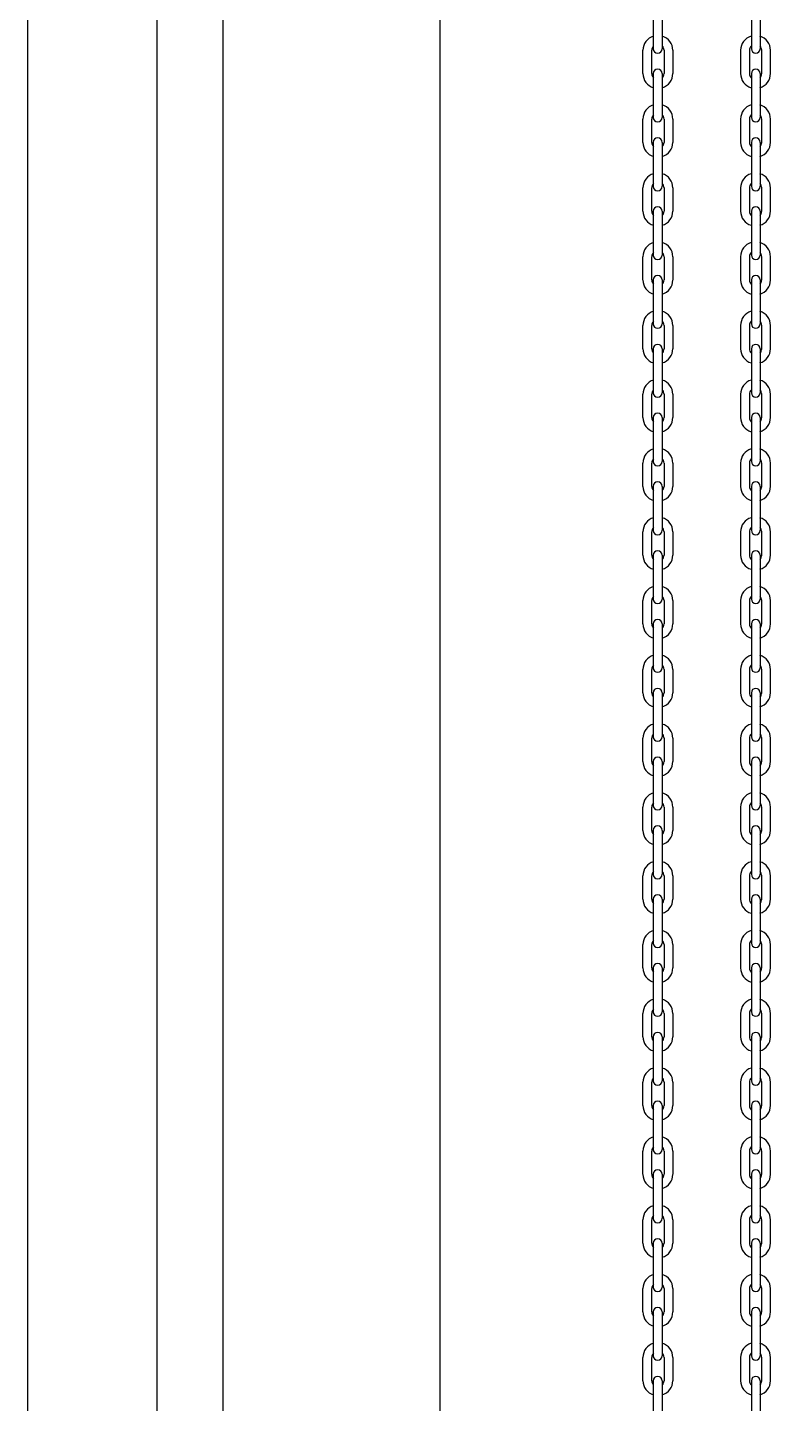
# Model space of a CAD drawing. Header units: millimetres. Extents: x 909 to 159266, y 137 to 21462.
# Drawn here: x 90948.8 to 91174.2, y 16263.8 to 16681.1 of the extents above; entities that cross this region are included whole.
import ezdxf

# ---------------------------------------------------------------- set-up
doc = ezdxf.new("R2010")
doc.units = ezdxf.units.MM
doc.header["$LTSCALE"] = 50
doc.header["$MEASUREMENT"] = 0
doc.layers.add('OHD Frame', color=2, linetype='Continuous')
doc.layers.add('OHD Track', color=4, linetype='Continuous')

msp = doc.modelspace()

# ---------------------------------------------------------------- linework, layer by layer
at = {"color": 7, "linetype": 'Continuous'}
for p, q in [((91138.62, 16687.99, 0), (91138.62, 16674.66, 0)), ((91141.29, 16687.99, 0), (91141.29, 16674.66, 0)), ((91168.37, 16687.99, 0), (91168.37, 16674.66, 0)), ((91171.04, 16687.99, 0), (91171.04, 16674.66, 0)), ((91135.49, 16667.13, 0), (91135.49, 16674.19, 0)), ((91138.16, 16667.13, 0), (91138.16, 16674.19, 0)), ((91141.89, 16674.19, 0), (91141.89, 16667.13, 0)), ((91144.56, 16674.19, 0), (91144.56, 16667.13, 0)), ((91165.1, 16674.19, 0), (91165.1, 16667.13, 0)), ((91167.77, 16674.19, 0), (91167.77, 16667.13, 0)), ((91171.5, 16667.13, 0), (91171.5, 16674.19, 0)), ((91174.17, 16667.13, 0), (91174.17, 16674.19, 0)), ((91138.62, 16667.13, 0), (91138.62, 16653.79, 0)), ((91141.29, 16667.13, 0), (91141.29, 16653.79, 0)), ((91168.37, 16667.13, 0), (91168.37, 16653.79, 0)), ((91171.04, 16667.13, 0), (91171.04, 16653.79, 0)), ((91135.49, 16646.26, 0), (91135.49, 16653.33, 0)), ((91138.16, 16646.26, 0), (91138.16, 16653.33, 0)), ((91141.89, 16653.33, 0), (91141.89, 16646.26, 0)), ((91144.56, 16653.33, 0), (91144.56, 16646.26, 0)), ((91165.1, 16653.33, 0), (91165.1, 16646.26, 0)), ((91167.77, 16653.33, 0), (91167.77, 16646.26, 0)), ((91171.5, 16646.26, 0), (91171.5, 16653.33, 0)), ((91174.17, 16646.26, 0), (91174.17, 16653.33, 0)), ((91138.62, 16646.26, 0), (91138.62, 16632.93, 0)), ((91141.29, 16646.26, 0), (91141.29, 16632.93, 0)), ((91168.37, 16646.26, 0), (91168.37, 16632.93, 0)), ((91171.04, 16646.26, 0), (91171.04, 16632.93, 0)), ((91135.49, 16625.39, 0), (91135.49, 16632.46, 0)), ((91138.16, 16625.39, 0), (91138.16, 16632.46, 0)), ((91141.89, 16632.46, 0), (91141.89, 16625.39, 0)), ((91144.56, 16632.46, 0), (91144.56, 16625.39, 0)), ((91165.1, 16632.46, 0), (91165.1, 16625.39, 0)), ((91167.77, 16632.46, 0), (91167.77, 16625.39, 0)), ((91171.5, 16625.39, 0), (91171.5, 16632.46, 0)), ((91174.17, 16625.39, 0), (91174.17, 16632.46, 0)), ((91138.62, 16625.39, 0), (91138.62, 16612.06, 0)), ((91141.29, 16625.39, 0), (91141.29, 16612.06, 0)), ((91168.37, 16625.39, 0), (91168.37, 16612.06, 0)), ((91171.04, 16625.39, 0), (91171.04, 16612.06, 0)), ((91135.49, 16604.53, 0), (91135.49, 16611.59, 0)), ((91138.16, 16604.53, 0), (91138.16, 16611.59, 0)), ((91141.89, 16611.59, 0), (91141.89, 16604.53, 0)), ((91144.56, 16611.59, 0), (91144.56, 16604.53, 0)), ((91165.1, 16611.59, 0), (91165.1, 16604.53, 0)), ((91167.77, 16611.59, 0), (91167.77, 16604.53, 0)), ((91171.5, 16604.53, 0), (91171.5, 16611.59, 0)), ((91174.17, 16604.53, 0), (91174.17, 16611.59, 0)), ((91138.62, 16604.53, 0), (91138.62, 16591.19, 0)), ((91141.29, 16604.53, 0), (91141.29, 16591.19, 0)), ((91168.37, 16604.53, 0), (91168.37, 16591.19, 0)), ((91171.04, 16604.53, 0), (91171.04, 16591.19, 0)), ((91135.49, 16583.66, 0), (91135.49, 16590.73, 0)), ((91138.16, 16583.66, 0), (91138.16, 16590.73, 0)), ((91141.89, 16590.73, 0), (91141.89, 16583.66, 0)), ((91144.56, 16590.73, 0), (91144.56, 16583.66, 0)), ((91165.1, 16590.73, 0), (91165.1, 16583.66, 0)), ((91167.77, 16590.73, 0), (91167.77, 16583.66, 0)), ((91171.5, 16583.66, 0), (91171.5, 16590.73, 0)), ((91174.17, 16583.66, 0), (91174.17, 16590.73, 0)), ((91138.62, 16583.66, 0), (91138.62, 16570.33, 0)), ((91141.29, 16583.66, 0), (91141.29, 16570.33, 0)), ((91168.37, 16583.66, 0), (91168.37, 16570.33, 0)), ((91171.04, 16583.66, 0), (91171.04, 16570.33, 0)), ((91135.49, 16562.79, 0), (91135.49, 16569.86, 0)), ((91138.16, 16562.79, 0), (91138.16, 16569.86, 0)), ((91141.89, 16569.86, 0), (91141.89, 16562.79, 0)), ((91144.56, 16569.86, 0), (91144.56, 16562.79, 0)), ((91165.1, 16569.86, 0), (91165.1, 16562.79, 0)), ((91167.77, 16569.86, 0), (91167.77, 16562.79, 0)), ((91171.5, 16562.79, 0), (91171.5, 16569.86, 0)), ((91174.17, 16562.79, 0), (91174.17, 16569.86, 0)), ((91138.62, 16562.79, 0), (91138.62, 16549.46, 0)), ((91141.29, 16562.79, 0), (91141.29, 16549.46, 0)), ((91168.37, 16562.79, 0), (91168.37, 16549.46, 0)), ((91171.04, 16562.79, 0), (91171.04, 16549.46, 0)), ((91135.49, 16541.93, 0), (91135.49, 16548.99, 0)), ((91138.16, 16541.93, 0), (91138.16, 16548.99, 0)), ((91141.89, 16548.99, 0), (91141.89, 16541.93, 0)), ((91144.56, 16548.99, 0), (91144.56, 16541.93, 0)), ((91165.1, 16548.99, 0), (91165.1, 16541.93, 0)), ((91167.77, 16548.99, 0), (91167.77, 16541.93, 0)), ((91171.5, 16541.93, 0), (91171.5, 16548.99, 0)), ((91174.17, 16541.93, 0), (91174.17, 16548.99, 0)), ((91138.62, 16541.93, 0), (91138.62, 16528.59, 0)), ((91141.29, 16541.93, 0), (91141.29, 16528.59, 0)), ((91168.37, 16541.93, 0), (91168.37, 16528.59, 0)), ((91171.04, 16541.93, 0), (91171.04, 16528.59, 0)), ((91135.49, 16521.06, 0), (91135.49, 16528.13, 0)), ((91138.16, 16521.06, 0), (91138.16, 16528.13, 0)), ((91141.89, 16528.13, 0), (91141.89, 16521.06, 0)), ((91144.56, 16528.13, 0), (91144.56, 16521.06, 0)), ((91165.1, 16528.13, 0), (91165.1, 16521.06, 0)), ((91167.77, 16528.13, 0), (91167.77, 16521.06, 0)), ((91171.5, 16521.06, 0), (91171.5, 16528.13, 0)), ((91174.17, 16521.06, 0), (91174.17, 16528.13, 0)), ((91138.62, 16521.06, 0), (91138.62, 16507.73, 0)), ((91141.29, 16521.06, 0), (91141.29, 16507.73, 0)), ((91168.37, 16521.06, 0), (91168.37, 16507.73, 0)), ((91171.04, 16521.06, 0), (91171.04, 16507.73, 0)), ((91135.49, 16500.19, 0), (91135.49, 16507.26, 0)), ((91138.16, 16500.19, 0), (91138.16, 16507.26, 0)), ((91141.89, 16507.26, 0), (91141.89, 16500.19, 0)), ((91144.56, 16507.26, 0), (91144.56, 16500.19, 0)), ((91165.1, 16507.26, 0), (91165.1, 16500.19, 0)), ((91167.77, 16507.26, 0), (91167.77, 16500.19, 0)), ((91171.5, 16500.19, 0), (91171.5, 16507.26, 0)), ((91174.17, 16500.19, 0), (91174.17, 16507.26, 0)), ((91138.62, 16500.19, 0), (91138.62, 16486.86, 0)), ((91141.29, 16500.19, 0), (91141.29, 16486.86, 0)), ((91168.37, 16500.19, 0), (91168.37, 16486.86, 0)), ((91171.04, 16500.19, 0), (91171.04, 16486.86, 0)), ((91135.49, 16479.33, 0), (91135.49, 16486.39, 0)), ((91138.16, 16479.33, 0), (91138.16, 16486.39, 0)), ((91141.89, 16486.39, 0), (91141.89, 16479.33, 0)), ((91144.56, 16486.39, 0), (91144.56, 16479.33, 0)), ((91165.1, 16486.39, 0), (91165.1, 16479.33, 0)), ((91167.77, 16486.39, 0), (91167.77, 16479.33, 0)), ((91171.5, 16479.33, 0), (91171.5, 16486.39, 0)), ((91174.17, 16479.33, 0), (91174.17, 16486.39, 0)), ((91138.62, 16479.33, 0), (91138.62, 16465.99, 0)), ((91141.29, 16479.33, 0), (91141.29, 16465.99, 0)), ((91168.37, 16479.33, 0), (91168.37, 16465.99, 0)), ((91171.04, 16479.33, 0), (91171.04, 16465.99, 0)), ((91135.49, 16458.46, 0), (91135.49, 16465.53, 0)), ((91138.16, 16458.46, 0), (91138.16, 16465.53, 0)), ((91141.89, 16465.53, 0), (91141.89, 16458.46, 0)), ((91144.56, 16465.53, 0), (91144.56, 16458.46, 0)), ((91165.1, 16465.53, 0), (91165.1, 16458.46, 0)), ((91167.77, 16465.53, 0), (91167.77, 16458.46, 0)), ((91171.5, 16458.46, 0), (91171.5, 16465.53, 0)), ((91174.17, 16458.46, 0), (91174.17, 16465.53, 0)), ((91138.62, 16458.46, 0), (91138.62, 16445.13, 0)), ((91141.29, 16458.46, 0), (91141.29, 16445.13, 0)), ((91168.37, 16458.46, 0), (91168.37, 16445.13, 0)), ((91171.04, 16458.46, 0), (91171.04, 16445.13, 0)), ((91135.49, 16437.59, 0), (91135.49, 16444.66, 0)), ((91138.16, 16437.59, 0), (91138.16, 16444.66, 0)), ((91141.89, 16444.66, 0), (91141.89, 16437.59, 0)), ((91144.56, 16444.66, 0), (91144.56, 16437.59, 0)), ((91165.1, 16444.66, 0), (91165.1, 16437.59, 0)), ((91167.77, 16444.66, 0), (91167.77, 16437.59, 0)), ((91171.5, 16437.59, 0), (91171.5, 16444.66, 0)), ((91174.17, 16437.59, 0), (91174.17, 16444.66, 0)), ((91138.62, 16437.59, 0), (91138.62, 16424.26, 0)), ((91141.29, 16437.59, 0), (91141.29, 16424.26, 0)), ((91168.37, 16437.59, 0), (91168.37, 16424.26, 0)), ((91171.04, 16437.59, 0), (91171.04, 16424.26, 0)), ((91135.49, 16416.72, 0), (91135.49, 16423.79, 0)), ((91138.16, 16416.72, 0), (91138.16, 16423.79, 0)), ((91141.89, 16423.79, 0), (91141.89, 16416.72, 0)), ((91144.56, 16423.79, 0), (91144.56, 16416.72, 0)), ((91165.1, 16423.79, 0), (91165.1, 16416.72, 0)), ((91167.77, 16423.79, 0), (91167.77, 16416.72, 0)), ((91171.5, 16416.72, 0), (91171.5, 16423.79, 0)), ((91174.17, 16416.72, 0), (91174.17, 16423.79, 0)), ((91138.62, 16416.72, 0), (91138.62, 16403.39, 0)), ((91141.29, 16416.72, 0), (91141.29, 16403.39, 0)), ((91168.37, 16416.72, 0), (91168.37, 16403.39, 0)), ((91171.04, 16416.72, 0), (91171.04, 16403.39, 0)), ((91135.49, 16395.86, 0), (91135.49, 16402.92, 0)), ((91138.16, 16395.86, 0), (91138.16, 16402.92, 0)), ((91141.89, 16402.92, 0), (91141.89, 16395.86, 0)), ((91144.56, 16402.92, 0), (91144.56, 16395.86, 0)), ((91165.1, 16402.92, 0), (91165.1, 16395.86, 0)), ((91167.77, 16402.92, 0), (91167.77, 16395.86, 0)), ((91171.5, 16395.86, 0), (91171.5, 16402.92, 0)), ((91174.17, 16395.86, 0), (91174.17, 16402.92, 0)), ((91138.62, 16395.86, 0), (91138.62, 16382.52, 0)), ((91141.29, 16395.86, 0), (91141.29, 16382.52, 0)), ((91168.37, 16395.86, 0), (91168.37, 16382.52, 0)), ((91171.04, 16395.86, 0), (91171.04, 16382.52, 0)), ((91135.49, 16374.99, 0), (91135.49, 16382.06, 0)), ((91138.16, 16374.99, 0), (91138.16, 16382.06, 0)), ((91141.89, 16382.06, 0), (91141.89, 16374.99, 0)), ((91144.56, 16382.06, 0), (91144.56, 16374.99, 0)), ((91165.1, 16382.06, 0), (91165.1, 16374.99, 0)), ((91167.77, 16382.06, 0), (91167.77, 16374.99, 0)), ((91171.5, 16374.99, 0), (91171.5, 16382.06, 0)), ((91174.17, 16374.99, 0), (91174.17, 16382.06, 0)), ((91138.62, 16374.99, 0), (91138.62, 16361.66, 0)), ((91141.29, 16374.99, 0), (91141.29, 16361.66, 0)), ((91168.37, 16374.99, 0), (91168.37, 16361.66, 0)), ((91171.04, 16374.99, 0), (91171.04, 16361.66, 0)), ((91135.49, 16354.12, 0), (91135.49, 16361.19, 0)), ((91138.16, 16354.12, 0), (91138.16, 16361.19, 0)), ((91141.89, 16361.19, 0), (91141.89, 16354.12, 0)), ((91144.56, 16361.19, 0), (91144.56, 16354.12, 0)), ((91165.1, 16361.19, 0), (91165.1, 16354.12, 0)), ((91167.77, 16361.19, 0), (91167.77, 16354.12, 0)), ((91171.5, 16354.12, 0), (91171.5, 16361.19, 0)), ((91174.17, 16354.12, 0), (91174.17, 16361.19, 0)), ((91138.62, 16354.12, 0), (91138.62, 16340.79, 0)), ((91141.29, 16354.12, 0), (91141.29, 16340.79, 0)), ((91168.37, 16354.12, 0), (91168.37, 16340.79, 0)), ((91171.04, 16354.12, 0), (91171.04, 16340.79, 0)), ((91135.49, 16333.26, 0), (91135.49, 16340.32, 0)), ((91138.16, 16333.26, 0), (91138.16, 16340.32, 0)), ((91141.89, 16340.32, 0), (91141.89, 16333.26, 0)), ((91144.56, 16340.32, 0), (91144.56, 16333.26, 0)), ((91165.1, 16340.32, 0), (91165.1, 16333.26, 0)), ((91167.77, 16340.32, 0), (91167.77, 16333.26, 0)), ((91171.5, 16333.26, 0), (91171.5, 16340.32, 0)), ((91174.17, 16333.26, 0), (91174.17, 16340.32, 0)), ((91138.62, 16333.26, 0), (91138.62, 16319.92, 0)), ((91141.29, 16333.26, 0), (91141.29, 16319.92, 0)), ((91168.37, 16333.26, 0), (91168.37, 16319.92, 0)), ((91171.04, 16333.26, 0), (91171.04, 16319.92, 0)), ((91135.49, 16312.39, 0), (91135.49, 16319.46, 0)), ((91138.16, 16312.39, 0), (91138.16, 16319.46, 0)), ((91141.89, 16319.46, 0), (91141.89, 16312.39, 0)), ((91144.56, 16319.46, 0), (91144.56, 16312.39, 0)), ((91165.1, 16319.46, 0), (91165.1, 16312.39, 0)), ((91167.77, 16319.46, 0), (91167.77, 16312.39, 0)), ((91171.5, 16312.39, 0), (91171.5, 16319.46, 0)), ((91174.17, 16312.39, 0), (91174.17, 16319.46, 0)), ((91138.62, 16312.39, 0), (91138.62, 16299.06, 0)), ((91141.29, 16312.39, 0), (91141.29, 16299.06, 0)), ((91168.37, 16312.39, 0), (91168.37, 16299.06, 0)), ((91171.04, 16312.39, 0), (91171.04, 16299.06, 0)), ((91135.49, 16291.52, 0), (91135.49, 16298.59, 0)), ((91138.16, 16291.52, 0), (91138.16, 16298.59, 0)), ((91141.89, 16298.59, 0), (91141.89, 16291.52, 0)), ((91144.56, 16298.59, 0), (91144.56, 16291.52, 0)), ((91165.1, 16298.59, 0), (91165.1, 16291.52, 0)), ((91167.77, 16298.59, 0), (91167.77, 16291.52, 0)), ((91171.5, 16291.52, 0), (91171.5, 16298.59, 0)), ((91174.17, 16291.52, 0), (91174.17, 16298.59, 0)), ((91138.62, 16291.52, 0), (91138.62, 16278.19, 0)), ((91141.29, 16291.52, 0), (91141.29, 16278.19, 0)), ((91168.37, 16291.52, 0), (91168.37, 16278.19, 0)), ((91171.04, 16291.52, 0), (91171.04, 16278.19, 0)), ((91135.49, 16270.66, 0), (91135.49, 16277.72, 0)), ((91138.16, 16270.66, 0), (91138.16, 16277.72, 0)), ((91141.89, 16277.72, 0), (91141.89, 16270.66, 0)), ((91144.56, 16277.72, 0), (91144.56, 16270.66, 0)), ((91165.1, 16277.72, 0), (91165.1, 16270.66, 0)), ((91167.77, 16277.72, 0), (91167.77, 16270.66, 0)), ((91171.5, 16270.66, 0), (91171.5, 16277.72, 0)), ((91174.17, 16270.66, 0), (91174.17, 16277.72, 0)), ((91138.62, 16270.66, 0), (91138.62, 16257.32, 0)), ((91141.29, 16270.66, 0), (91141.29, 16257.32, 0)), ((91168.37, 16270.66, 0), (91168.37, 16257.32, 0)), ((91171.04, 16270.66, 0), (91171.04, 16257.32, 0))]:
    msp.add_line(p, q, dxfattribs=at)
for centre, radius, start, end in [((91139.96, 16674.19, 0), 4.47, 106.4768, 180), ((91140.09, 16674.19, 0), 4.47, 0, 73.5232), ((91169.57, 16674.19, 0), 4.47, 106.4768, 180), ((91169.7, 16674.19, 0), 4.47, 0, 73.5232), ((91139.96, 16674.19, 0), 1.8, 134.9422, 180), ((91139.96, 16674.66, 0), 1.33, 180, 0), ((91140.09, 16674.19, 0), 1.8, 0, 45.0578), ((91169.57, 16674.19, 0), 1.8, 134.9422, 180), ((91169.7, 16674.66, 0), 1.33, 180, 0), ((91169.7, 16674.19, 0), 1.8, 0, 45.0578), ((91139.96, 16667.13, 0), 1.33, 0, 180), ((91169.7, 16667.13, 0), 1.33, 0, 180), ((91139.96, 16667.13, 0), 4.47, 180, 253.5232), ((91139.96, 16667.13, 0), 1.8, 180, 225.0578), ((91140.09, 16667.13, 0), 4.47, 286.4768, 0), ((91140.09, 16667.13, 0), 1.8, 314.9422, 0), ((91169.57, 16667.13, 0), 4.47, 180, 253.5232), ((91169.57, 16667.13, 0), 1.8, 180, 225.0578), ((91169.7, 16667.13, 0), 4.47, 286.4768, 0), ((91169.7, 16667.13, 0), 1.8, 314.9422, 0), ((91139.96, 16653.33, 0), 4.47, 106.4768, 180), ((91140.09, 16653.33, 0), 4.47, 0, 73.5232), ((91169.57, 16653.33, 0), 4.47, 106.4768, 180), ((91169.7, 16653.33, 0), 4.47, 0, 73.5232), ((91139.96, 16653.33, 0), 1.8, 134.9422, 180), ((91139.96, 16653.79, 0), 1.33, 180, 0), ((91140.09, 16653.33, 0), 1.8, 0, 45.0578), ((91169.57, 16653.33, 0), 1.8, 134.9422, 180), ((91169.7, 16653.79, 0), 1.33, 180, 0), ((91169.7, 16653.33, 0), 1.8, 0, 45.0578), ((91139.96, 16646.26, 0), 1.33, 0, 180), ((91169.7, 16646.26, 0), 1.33, 0, 180), ((91139.96, 16646.26, 0), 4.47, 180, 253.5232), ((91139.96, 16646.26, 0), 1.8, 180, 225.0578), ((91140.09, 16646.26, 0), 4.47, 286.4768, 0), ((91140.09, 16646.26, 0), 1.8, 314.9422, 0), ((91169.57, 16646.26, 0), 4.47, 180, 253.5232), ((91169.57, 16646.26, 0), 1.8, 180, 225.0578), ((91169.7, 16646.26, 0), 4.47, 286.4768, 0), ((91169.7, 16646.26, 0), 1.8, 314.9422, 0), ((91139.96, 16632.46, 0), 4.47, 106.4768, 180), ((91140.09, 16632.46, 0), 4.47, 0, 73.5232), ((91169.57, 16632.46, 0), 4.47, 106.4768, 180), ((91169.7, 16632.46, 0), 4.47, 0, 73.5232), ((91139.96, 16632.46, 0), 1.8, 134.9422, 180), ((91139.96, 16632.93, 0), 1.33, 180, 0), ((91140.09, 16632.46, 0), 1.8, 0, 45.0578), ((91169.57, 16632.46, 0), 1.8, 134.9422, 180), ((91169.7, 16632.93, 0), 1.33, 180, 0), ((91169.7, 16632.46, 0), 1.8, 0, 45.0578), ((91139.96, 16625.39, 0), 1.33, 0, 180), ((91169.7, 16625.39, 0), 1.33, 0, 180), ((91139.96, 16625.39, 0), 4.47, 180, 253.5232), ((91139.96, 16625.39, 0), 1.8, 180, 225.0578), ((91140.09, 16625.39, 0), 4.47, 286.4768, 0), ((91140.09, 16625.39, 0), 1.8, 314.9422, 0), ((91169.57, 16625.39, 0), 4.47, 180, 253.5232), ((91169.57, 16625.39, 0), 1.8, 180, 225.0578), ((91169.7, 16625.39, 0), 4.47, 286.4768, 0), ((91169.7, 16625.39, 0), 1.8, 314.9422, 0), ((91139.96, 16611.59, 0), 4.47, 106.4768, 180), ((91140.09, 16611.59, 0), 4.47, 0, 73.5232), ((91169.57, 16611.59, 0), 4.47, 106.4768, 180), ((91169.7, 16611.59, 0), 4.47, 0, 73.5232), ((91139.96, 16611.59, 0), 1.8, 134.9422, 180), ((91139.96, 16612.06, 0), 1.33, 180, 0), ((91140.09, 16611.59, 0), 1.8, 0, 45.0578), ((91169.57, 16611.59, 0), 1.8, 134.9422, 180), ((91169.7, 16612.06, 0), 1.33, 180, 0), ((91169.7, 16611.59, 0), 1.8, 0, 45.0578), ((91139.96, 16604.53, 0), 1.33, 0, 180), ((91169.7, 16604.53, 0), 1.33, 0, 180), ((91139.96, 16604.51, 0), 4.47, 180, 253.5232), ((91139.96, 16604.53, 0), 1.8, 180, 225.0578), ((91139.96, 16604.51, 0), 1.8, 180, 225.0578), ((91140.09, 16604.53, 0), 1.8, 314.9422, 0), ((91140.09, 16604.51, 0), 4.47, 286.4768, 0), ((91169.57, 16604.51, 0), 4.47, 180, 253.5232), ((91169.57, 16604.53, 0), 1.8, 180, 225.0578), ((91169.57, 16604.51, 0), 1.8, 180, 225.0578), ((91169.7, 16604.51, 0), 4.47, 286.4768, 0), ((91169.7, 16604.53, 0), 1.8, 314.9422, 0), ((91139.96, 16590.73, 0), 4.47, 106.4768, 180), ((91140.09, 16590.73, 0), 4.47, 0, 73.5232), ((91169.57, 16590.73, 0), 4.47, 106.4768, 180), ((91169.7, 16590.73, 0), 4.47, 0, 73.5232), ((91139.96, 16590.73, 0), 1.8, 134.9422, 180), ((91139.96, 16591.19, 0), 1.33, 180, 0), ((91140.09, 16590.73, 0), 1.8, 0, 45.0578), ((91169.57, 16590.73, 0), 1.8, 134.9422, 180), ((91169.7, 16591.19, 0), 1.33, 180, 0), ((91169.7, 16590.73, 0), 1.8, 0, 45.0578), ((91139.96, 16583.66, 0), 1.33, 0, 180), ((91169.7, 16583.66, 0), 1.33, 0, 180), ((91139.96, 16583.66, 0), 4.47, 180, 253.5232), ((91139.96, 16583.66, 0), 1.8, 180, 225.0578), ((91140.09, 16583.66, 0), 4.47, 286.4768, 0), ((91140.09, 16583.66, 0), 1.8, 314.9422, 0), ((91169.57, 16583.66, 0), 4.47, 180, 253.5232), ((91169.57, 16583.66, 0), 1.8, 180, 225.0578), ((91169.7, 16583.66, 0), 4.47, 286.4768, 0), ((91169.7, 16583.66, 0), 1.8, 314.9422, 0), ((91139.96, 16569.86, 0), 4.47, 106.4768, 180), ((91140.09, 16569.86, 0), 4.47, 0, 73.5232), ((91169.57, 16569.86, 0), 4.47, 106.4768, 180), ((91169.7, 16569.86, 0), 4.47, 0, 73.5232), ((91139.96, 16569.86, 0), 1.8, 134.9422, 180), ((91139.96, 16570.33, 0), 1.33, 180, 0), ((91140.09, 16569.86, 0), 1.8, 0, 45.0578), ((91169.57, 16569.86, 0), 1.8, 134.9422, 180), ((91169.7, 16570.33, 0), 1.33, 180, 0), ((91169.7, 16569.86, 0), 1.8, 0, 45.0578), ((91139.96, 16562.79, 0), 1.33, 0, 180), ((91169.7, 16562.79, 0), 1.33, 0, 180), ((91139.96, 16562.79, 0), 4.47, 180, 253.5232), ((91139.96, 16562.79, 0), 1.8, 180, 225.0578), ((91140.09, 16562.79, 0), 4.47, 286.4768, 0), ((91140.09, 16562.79, 0), 1.8, 314.9422, 0), ((91169.57, 16562.79, 0), 4.47, 180, 253.5232), ((91169.57, 16562.79, 0), 1.8, 180, 225.0578), ((91169.7, 16562.79, 0), 4.47, 286.4768, 0), ((91169.7, 16562.79, 0), 1.8, 314.9422, 0), ((91139.96, 16548.99, 0), 4.47, 106.4768, 180), ((91140.09, 16548.99, 0), 4.47, 0, 73.5232), ((91169.57, 16548.99, 0), 4.47, 106.4768, 180), ((91169.7, 16548.99, 0), 4.47, 0, 73.5232), ((91139.96, 16548.99, 0), 1.8, 134.9422, 180), ((91139.96, 16549.46, 0), 1.33, 180, 0), ((91140.09, 16548.99, 0), 1.8, 0, 45.0578), ((91169.57, 16548.99, 0), 1.8, 134.9422, 180), ((91169.7, 16549.46, 0), 1.33, 180, 0), ((91169.7, 16548.99, 0), 1.8, 0, 45.0578), ((91139.96, 16541.93, 0), 1.33, 0, 180), ((91169.7, 16541.93, 0), 1.33, 0, 180), ((91139.96, 16541.93, 0), 4.47, 180, 253.5232), ((91139.96, 16541.93, 0), 1.8, 180, 225.0578), ((91140.09, 16541.93, 0), 4.47, 286.4768, 0), ((91140.09, 16541.93, 0), 1.8, 314.9422, 0), ((91169.57, 16541.93, 0), 4.47, 180, 253.5232), ((91169.57, 16541.93, 0), 1.8, 180, 225.0578), ((91169.7, 16541.93, 0), 4.47, 286.4768, 0), ((91169.7, 16541.93, 0), 1.8, 314.9422, 0), ((91139.96, 16528.13, 0), 4.47, 106.4768, 180), ((91140.09, 16528.13, 0), 4.47, 0, 73.5232), ((91169.57, 16528.13, 0), 4.47, 106.4768, 180), ((91169.7, 16528.13, 0), 4.47, 0, 73.5232), ((91139.96, 16528.13, 0), 1.8, 134.9422, 180), ((91139.96, 16528.59, 0), 1.33, 180, 0), ((91140.09, 16528.13, 0), 1.8, 0, 45.0578), ((91169.57, 16528.13, 0), 1.8, 134.9422, 180), ((91169.7, 16528.59, 0), 1.33, 180, 0), ((91169.7, 16528.13, 0), 1.8, 0, 45.0578), ((91139.96, 16521.06, 0), 1.33, 0, 180), ((91169.7, 16521.06, 0), 1.33, 0, 180), ((91139.96, 16521.06, 0), 4.47, 180, 253.5232), ((91139.96, 16521.06, 0), 1.8, 180, 225.0578), ((91140.09, 16521.06, 0), 4.47, 286.4768, 0), ((91140.09, 16521.06, 0), 1.8, 314.9422, 0), ((91169.57, 16521.06, 0), 4.47, 180, 253.5232), ((91169.57, 16521.06, 0), 1.8, 180, 225.0578), ((91169.7, 16521.06, 0), 4.47, 286.4768, 0), ((91169.7, 16521.06, 0), 1.8, 314.9422, 0), ((91139.96, 16507.26, 0), 4.47, 106.4768, 180), ((91140.09, 16507.26, 0), 4.47, 0, 73.5232), ((91169.57, 16507.26, 0), 4.47, 106.4768, 180), ((91169.7, 16507.26, 0), 4.47, 0, 73.5232), ((91139.96, 16507.26, 0), 1.8, 134.9422, 180), ((91139.96, 16507.73, 0), 1.33, 180, 0), ((91140.09, 16507.26, 0), 1.8, 0, 45.0578), ((91169.57, 16507.26, 0), 1.8, 134.9422, 180), ((91169.7, 16507.73, 0), 1.33, 180, 0), ((91169.7, 16507.26, 0), 1.8, 0, 45.0578), ((91139.96, 16500.19, 0), 1.33, 0, 180), ((91169.7, 16500.19, 0), 1.33, 0, 180), ((91139.96, 16500.19, 0), 4.47, 180, 253.5232), ((91139.96, 16500.19, 0), 1.8, 180, 225.0578), ((91140.09, 16500.19, 0), 4.47, 286.4768, 0), ((91140.09, 16500.19, 0), 1.8, 314.9422, 0), ((91169.57, 16500.19, 0), 4.47, 180, 253.5232), ((91169.57, 16500.19, 0), 1.8, 180, 225.0578), ((91169.7, 16500.19, 0), 4.47, 286.4768, 0), ((91169.7, 16500.19, 0), 1.8, 314.9422, 0), ((91139.96, 16486.39, 0), 4.47, 106.4768, 180), ((91140.09, 16486.39, 0), 4.47, 0, 73.5232), ((91169.57, 16486.39, 0), 4.47, 106.4768, 180), ((91169.7, 16486.39, 0), 4.47, 0, 73.5232), ((91139.96, 16486.39, 0), 1.8, 134.9422, 180), ((91139.96, 16486.86, 0), 1.33, 180, 0), ((91140.09, 16486.39, 0), 1.8, 0, 45.0578), ((91169.57, 16486.39, 0), 1.8, 134.9422, 180), ((91169.7, 16486.86, 0), 1.33, 180, 0), ((91169.7, 16486.39, 0), 1.8, 0, 45.0578), ((91139.96, 16479.33, 0), 1.33, 0, 180), ((91169.7, 16479.33, 0), 1.33, 0, 180), ((91139.96, 16479.33, 0), 4.47, 180, 253.5232), ((91139.96, 16479.33, 0), 1.8, 180, 225.0578), ((91140.09, 16479.33, 0), 4.47, 286.4768, 0), ((91140.09, 16479.33, 0), 1.8, 314.9422, 0), ((91169.57, 16479.33, 0), 4.47, 180, 253.5232), ((91169.57, 16479.33, 0), 1.8, 180, 225.0578), ((91169.7, 16479.33, 0), 4.47, 286.4768, 0), ((91169.7, 16479.33, 0), 1.8, 314.9422, 0), ((91139.96, 16465.53, 0), 4.47, 106.4768, 180), ((91140.09, 16465.53, 0), 4.47, 0, 73.5232), ((91169.57, 16465.53, 0), 4.47, 106.4768, 180), ((91169.7, 16465.53, 0), 4.47, 0, 73.5232), ((91139.96, 16465.53, 0), 1.8, 134.9422, 180), ((91139.96, 16465.99, 0), 1.33, 180, 0), ((91140.09, 16465.53, 0), 1.8, 0, 45.0578), ((91169.57, 16465.53, 0), 1.8, 134.9422, 180), ((91169.7, 16465.99, 0), 1.33, 180, 0), ((91169.7, 16465.53, 0), 1.8, 0, 45.0578), ((91139.96, 16458.46, 0), 1.33, 0, 180), ((91169.7, 16458.46, 0), 1.33, 0, 180), ((91139.96, 16458.46, 0), 4.47, 180, 253.5232), ((91139.96, 16458.46, 0), 1.8, 180, 225.0578), ((91140.09, 16458.46, 0), 4.47, 286.4768, 0), ((91140.09, 16458.46, 0), 1.8, 314.9422, 0), ((91169.57, 16458.46, 0), 4.47, 180, 253.5232), ((91169.57, 16458.46, 0), 1.8, 180, 225.0578), ((91169.7, 16458.46, 0), 4.47, 286.4768, 0), ((91169.7, 16458.46, 0), 1.8, 314.9422, 0), ((91139.96, 16444.66, 0), 4.47, 106.4768, 180), ((91140.09, 16444.66, 0), 4.47, 0, 73.5232), ((91169.57, 16444.66, 0), 4.47, 106.4768, 180), ((91169.7, 16444.66, 0), 4.47, 0, 73.5232), ((91139.96, 16444.66, 0), 1.8, 134.9422, 180), ((91139.96, 16445.13, 0), 1.33, 180, 0), ((91140.09, 16444.66, 0), 1.8, 0, 45.0578), ((91169.57, 16444.66, 0), 1.8, 134.9422, 180), ((91169.7, 16445.13, 0), 1.33, 180, 0), ((91169.7, 16444.66, 0), 1.8, 0, 45.0578), ((91139.96, 16437.59, 0), 1.33, 0, 180), ((91169.7, 16437.59, 0), 1.33, 0, 180), ((91139.96, 16437.59, 0), 4.47, 180, 253.5232), ((91139.96, 16437.59, 0), 1.8, 180, 225.0578), ((91140.09, 16437.59, 0), 4.47, 286.4768, 0), ((91140.09, 16437.59, 0), 1.8, 314.9422, 0), ((91169.57, 16437.59, 0), 4.47, 180, 253.5232), ((91169.57, 16437.59, 0), 1.8, 180, 225.0578), ((91169.7, 16437.59, 0), 4.47, 286.4768, 0), ((91169.7, 16437.59, 0), 1.8, 314.9422, 0), ((91139.96, 16423.79, 0), 4.47, 106.4768, 180), ((91140.09, 16423.79, 0), 4.47, 0, 73.5232), ((91169.57, 16423.79, 0), 4.47, 106.4768, 180), ((91169.7, 16423.79, 0), 4.47, 0, 73.5232), ((91139.96, 16423.79, 0), 1.8, 134.9422, 180), ((91139.96, 16424.26, 0), 1.33, 180, 0), ((91140.09, 16423.79, 0), 1.8, 0, 45.0578), ((91169.57, 16423.79, 0), 1.8, 134.9422, 180), ((91169.7, 16424.26, 0), 1.33, 180, 0), ((91169.7, 16423.79, 0), 1.8, 0, 45.0578), ((91139.96, 16416.72, 0), 1.33, 0, 180), ((91169.7, 16416.72, 0), 1.33, 0, 180), ((91139.96, 16416.72, 0), 4.47, 180, 253.5232), ((91139.96, 16416.72, 0), 1.8, 180, 225.0578), ((91140.09, 16416.72, 0), 4.47, 286.4768, 0), ((91140.09, 16416.72, 0), 1.8, 314.9422, 0), ((91169.57, 16416.72, 0), 4.47, 180, 253.5232), ((91169.57, 16416.72, 0), 1.8, 180, 225.0578), ((91169.7, 16416.72, 0), 4.47, 286.4768, 0), ((91169.7, 16416.72, 0), 1.8, 314.9422, 0), ((91139.96, 16402.92, 0), 4.47, 106.4768, 180), ((91140.09, 16402.92, 0), 4.47, 0, 73.5232), ((91169.57, 16402.92, 0), 4.47, 106.4768, 180), ((91169.7, 16402.92, 0), 4.47, 0, 73.5232), ((91139.96, 16402.92, 0), 1.8, 134.9422, 180), ((91139.96, 16403.39, 0), 1.33, 180, 0), ((91140.09, 16402.92, 0), 1.8, 0, 45.0578), ((91169.57, 16402.92, 0), 1.8, 134.9422, 180), ((91169.7, 16403.39, 0), 1.33, 180, 0), ((91169.7, 16402.92, 0), 1.8, 0, 45.0578), ((91139.96, 16395.86, 0), 1.33, 0, 180), ((91169.7, 16395.86, 0), 1.33, 0, 180), ((91139.96, 16395.86, 0), 4.47, 180, 253.5232), ((91139.96, 16395.86, 0), 1.8, 180, 225.0578), ((91140.09, 16395.86, 0), 4.47, 286.4768, 0), ((91140.09, 16395.86, 0), 1.8, 314.9422, 0), ((91169.57, 16395.86, 0), 4.47, 180, 253.5232), ((91169.57, 16395.86, 0), 1.8, 180, 225.0578), ((91169.7, 16395.86, 0), 4.47, 286.4768, 0), ((91169.7, 16395.86, 0), 1.8, 314.9422, 0), ((91139.96, 16382.06, 0), 4.47, 106.4768, 180), ((91140.09, 16382.06, 0), 4.47, 0, 73.5232), ((91169.57, 16382.06, 0), 4.47, 106.4768, 180), ((91169.7, 16382.06, 0), 4.47, 0, 73.5232), ((91139.96, 16382.06, 0), 1.8, 134.9422, 180), ((91139.96, 16382.52, 0), 1.33, 180, 0), ((91140.09, 16382.06, 0), 1.8, 0, 45.0578), ((91169.57, 16382.06, 0), 1.8, 134.9422, 180), ((91169.7, 16382.52, 0), 1.33, 180, 0), ((91169.7, 16382.06, 0), 1.8, 0, 45.0578), ((91139.96, 16374.99, 0), 1.33, 0, 180), ((91169.7, 16374.99, 0), 1.33, 0, 180), ((91139.96, 16374.99, 0), 4.47, 180, 253.5232), ((91139.96, 16374.99, 0), 1.8, 180, 225.0578), ((91140.09, 16374.99, 0), 4.47, 286.4768, 0), ((91140.09, 16374.99, 0), 1.8, 314.9422, 0), ((91169.57, 16374.99, 0), 4.47, 180, 253.5232), ((91169.57, 16374.99, 0), 1.8, 180, 225.0578), ((91169.7, 16374.99, 0), 4.47, 286.4768, 0), ((91169.7, 16374.99, 0), 1.8, 314.9422, 0), ((91139.96, 16361.19, 0), 4.47, 106.4768, 180), ((91140.09, 16361.19, 0), 4.47, 0, 73.5232), ((91169.57, 16361.19, 0), 4.47, 106.4768, 180), ((91169.7, 16361.19, 0), 4.47, 0, 73.5232), ((91139.96, 16361.19, 0), 1.8, 134.9422, 180), ((91139.96, 16361.66, 0), 1.33, 180, 0), ((91140.09, 16361.19, 0), 1.8, 0, 45.0578), ((91169.57, 16361.19, 0), 1.8, 134.9422, 180), ((91169.7, 16361.66, 0), 1.33, 180, 0), ((91169.7, 16361.19, 0), 1.8, 0, 45.0578), ((91139.96, 16354.12, 0), 1.33, 0, 180), ((91169.7, 16354.12, 0), 1.33, 0, 180), ((91139.96, 16354.12, 0), 4.47, 180, 253.5232), ((91139.96, 16354.12, 0), 1.8, 180, 225.0578), ((91140.09, 16354.12, 0), 4.47, 286.4768, 0), ((91140.09, 16354.12, 0), 1.8, 314.9422, 0), ((91169.57, 16354.12, 0), 4.47, 180, 253.5232), ((91169.57, 16354.12, 0), 1.8, 180, 225.0578), ((91169.7, 16354.12, 0), 4.47, 286.4768, 0), ((91169.7, 16354.12, 0), 1.8, 314.9422, 0), ((91139.96, 16340.32, 0), 4.47, 106.4768, 180), ((91140.09, 16340.32, 0), 4.47, 0, 73.5232), ((91169.57, 16340.32, 0), 4.47, 106.4768, 180), ((91169.7, 16340.32, 0), 4.47, 0, 73.5232), ((91139.96, 16340.32, 0), 1.8, 134.9422, 180), ((91139.96, 16340.79, 0), 1.33, 180, 0), ((91140.09, 16340.32, 0), 1.8, 0, 45.0578), ((91169.57, 16340.32, 0), 1.8, 134.9422, 180), ((91169.7, 16340.79, 0), 1.33, 180, 0), ((91169.7, 16340.32, 0), 1.8, 0, 45.0578), ((91139.96, 16333.26, 0), 1.33, 0, 180), ((91169.7, 16333.26, 0), 1.33, 0, 180), ((91139.96, 16333.24, 0), 4.47, 180, 253.5232), ((91139.96, 16333.26, 0), 1.8, 180, 225.0578), ((91139.96, 16333.24, 0), 1.8, 180, 225.0578), ((91140.09, 16333.26, 0), 1.8, 314.9422, 0), ((91140.09, 16333.24, 0), 4.47, 286.4768, 0), ((91169.57, 16333.24, 0), 4.47, 180, 253.5232), ((91169.57, 16333.26, 0), 1.8, 180, 225.0578), ((91169.57, 16333.24, 0), 1.8, 180, 225.0578), ((91169.7, 16333.24, 0), 4.47, 286.4768, 0), ((91169.7, 16333.26, 0), 1.8, 314.9422, 0), ((91139.96, 16319.46, 0), 4.47, 106.4768, 180), ((91140.09, 16319.46, 0), 4.47, 0, 73.5232), ((91169.57, 16319.46, 0), 4.47, 106.4768, 180), ((91169.7, 16319.46, 0), 4.47, 0, 73.5232), ((91139.96, 16319.46, 0), 1.8, 134.9422, 180), ((91139.96, 16319.92, 0), 1.33, 180, 0), ((91140.09, 16319.46, 0), 1.8, 0, 45.0578), ((91169.57, 16319.46, 0), 1.8, 134.9422, 180), ((91169.7, 16319.92, 0), 1.33, 180, 0), ((91169.7, 16319.46, 0), 1.8, 0, 45.0578), ((91139.96, 16312.39, 0), 1.33, 0, 180), ((91169.7, 16312.39, 0), 1.33, 0, 180), ((91139.96, 16312.39, 0), 4.47, 180, 253.5232), ((91139.96, 16312.39, 0), 1.8, 180, 225.0578), ((91140.09, 16312.39, 0), 4.47, 286.4768, 0), ((91140.09, 16312.39, 0), 1.8, 314.9422, 0), ((91169.57, 16312.39, 0), 4.47, 180, 253.5232), ((91169.57, 16312.39, 0), 1.8, 180, 225.0578), ((91169.7, 16312.39, 0), 4.47, 286.4768, 0), ((91169.7, 16312.39, 0), 1.8, 314.9422, 0), ((91139.96, 16298.59, 0), 4.47, 106.4768, 180), ((91140.09, 16298.59, 0), 4.47, 0, 73.5232), ((91169.57, 16298.59, 0), 4.47, 106.4768, 180), ((91169.7, 16298.59, 0), 4.47, 0, 73.5232), ((91139.96, 16298.59, 0), 1.8, 134.9422, 180), ((91139.96, 16299.06, 0), 1.33, 180, 0), ((91140.09, 16298.59, 0), 1.8, 0, 45.0578), ((91169.57, 16298.59, 0), 1.8, 134.9422, 180), ((91169.7, 16299.06, 0), 1.33, 180, 0), ((91169.7, 16298.59, 0), 1.8, 0, 45.0578), ((91139.96, 16291.52, 0), 1.33, 0, 180), ((91169.7, 16291.52, 0), 1.33, 0, 180), ((91139.96, 16291.52, 0), 4.47, 180, 253.5232), ((91139.96, 16291.52, 0), 1.8, 180, 225.0578), ((91140.09, 16291.52, 0), 4.47, 286.4768, 0), ((91140.09, 16291.52, 0), 1.8, 314.9422, 0), ((91169.57, 16291.52, 0), 4.47, 180, 253.5232), ((91169.57, 16291.52, 0), 1.8, 180, 225.0578), ((91169.7, 16291.52, 0), 4.47, 286.4768, 0), ((91169.7, 16291.52, 0), 1.8, 314.9422, 0), ((91139.96, 16277.72, 0), 4.47, 106.4768, 180), ((91140.09, 16277.72, 0), 4.47, 0, 73.5232), ((91169.57, 16277.72, 0), 4.47, 106.4768, 180), ((91169.7, 16277.72, 0), 4.47, 0, 73.5232), ((91139.96, 16277.72, 0), 1.8, 134.9422, 180), ((91139.96, 16278.19, 0), 1.33, 180, 0), ((91140.09, 16277.72, 0), 1.8, 0, 45.0578), ((91169.57, 16277.72, 0), 1.8, 134.9422, 180), ((91169.7, 16278.19, 0), 1.33, 180, 0), ((91169.7, 16277.72, 0), 1.8, 0, 45.0578), ((91139.96, 16270.66, 0), 1.33, 0, 180), ((91169.7, 16270.66, 0), 1.33, 0, 180), ((91139.96, 16270.66, 0), 4.47, 180, 253.5232), ((91139.96, 16270.66, 0), 1.8, 180, 225.0578), ((91140.09, 16270.66, 0), 4.47, 286.4768, 0), ((91140.09, 16270.66, 0), 1.8, 314.9422, 0), ((91169.57, 16270.66, 0), 4.47, 180, 253.5232), ((91169.57, 16270.66, 0), 1.8, 180, 225.0578), ((91169.7, 16270.66, 0), 4.47, 286.4768, 0), ((91169.7, 16270.66, 0), 1.8, 314.9422, 0)]:
    msp.add_arc(centre, radius, start, end, dxfattribs=at)
at = {"layer": 'OHD Frame'}
for p, q in [((90948.84, 18361.2, 0), (90948.84, 15411.2, 0)), ((91073.84, 18361.2, 0), (91073.84, 10886.2, 0))]:
    msp.add_line(p, q, dxfattribs=at)
at = {"layer": 'OHD Track'}
for p, q in [((90988.14, 10886.2, 0), (90988.14, 18092.54, 0)), ((91008.14, 10886.2, 0), (91008.14, 18092.54, 0))]:
    msp.add_line(p, q, dxfattribs=at)

doc.saveas('drawing.dxf')
